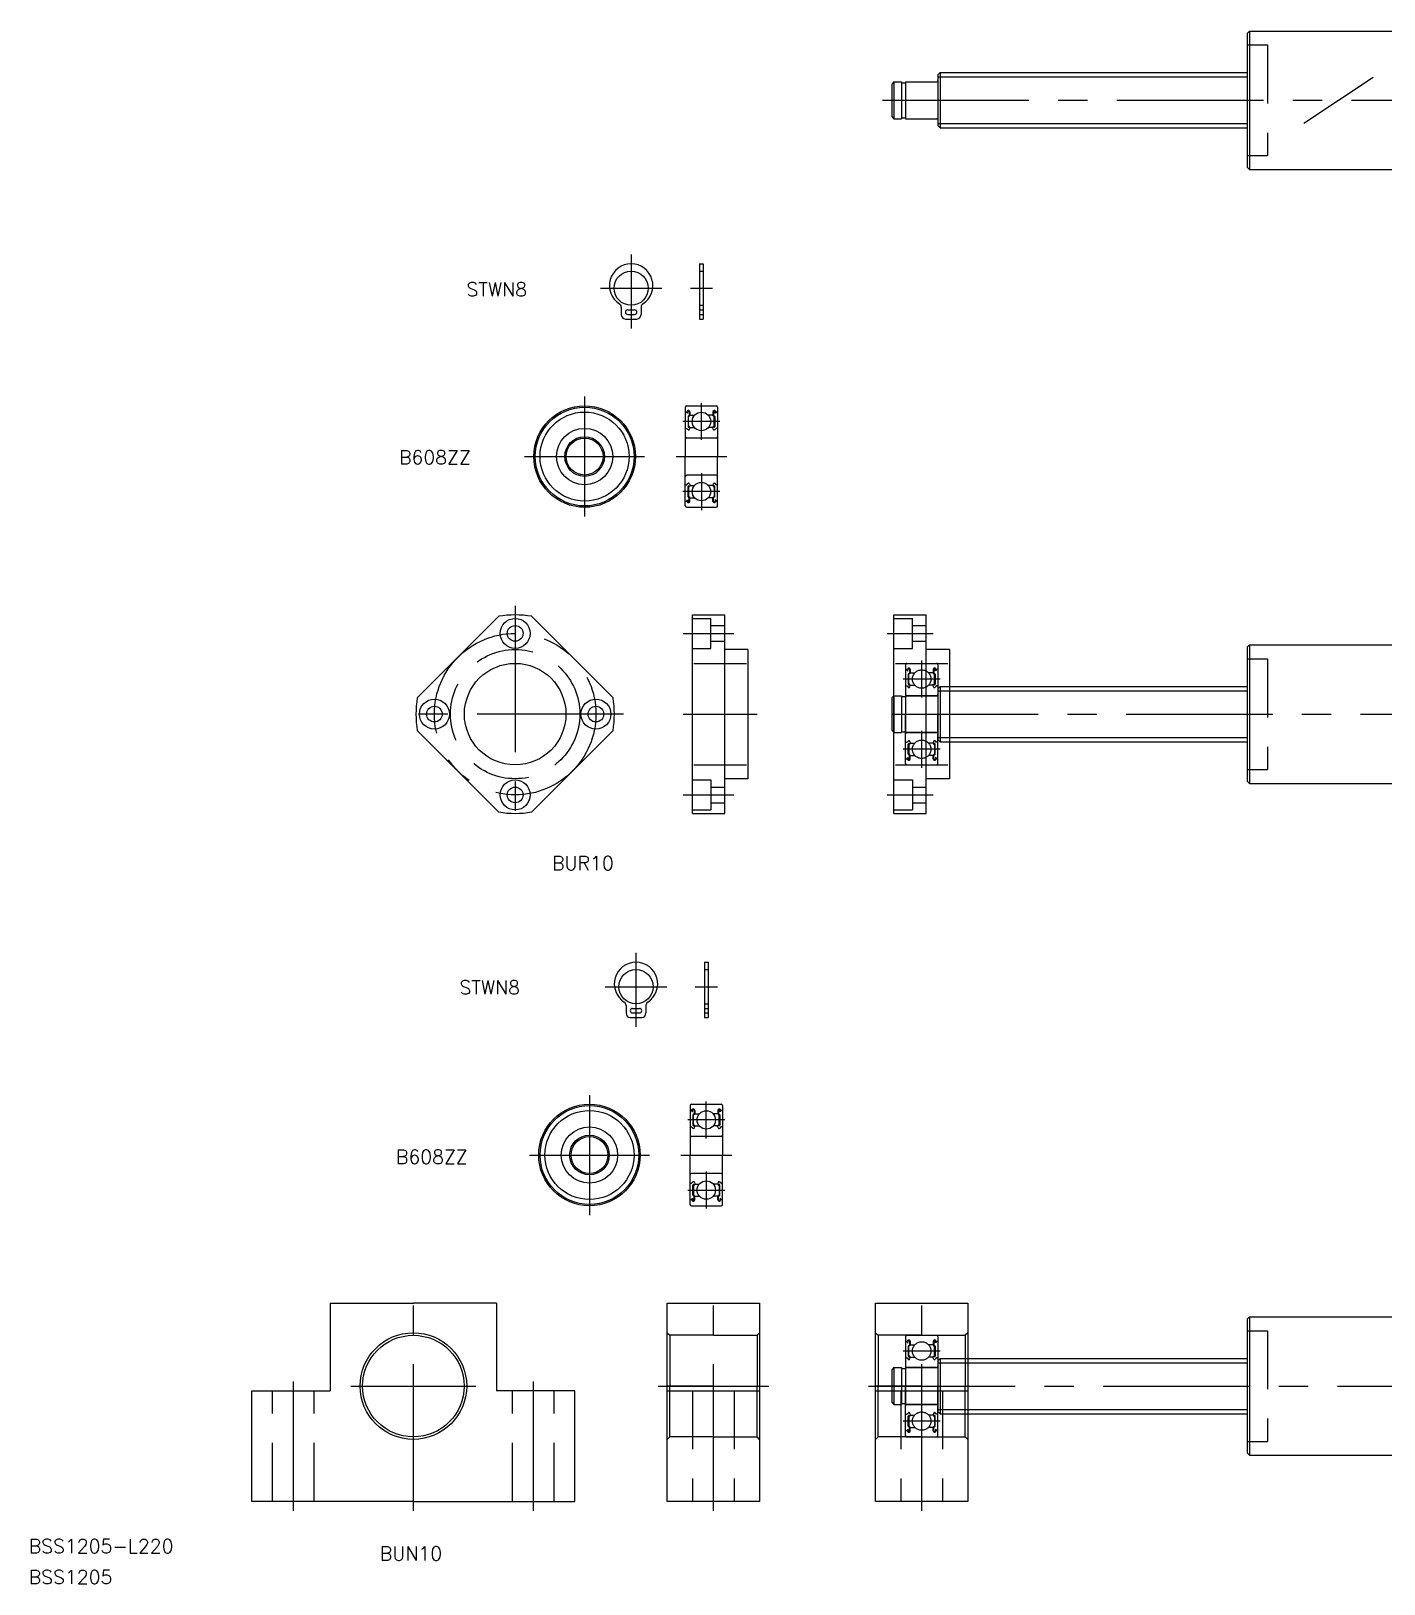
# Model space of a CAD drawing. Extents: x -83 to 506, y -43 to 329.
# Drawn here: x -82.8 to 210.3, y -42.9 to 293.6 of the extents above; entities that cross this region are included whole.
import ezdxf

# ---------------------------------------------------------------- set-up
doc = ezdxf.new("R2010")
doc.units = 0
doc.linetypes.add('CENTER', pattern=[50.8, 31.75, -6.35, 6.35, -6.35])
doc.linetypes.add('DASHED', pattern=[19.05, 12.7, -6.35])
doc.layers.get('0').update_dxf_attribs({"linetype": 'CONTINUOUS'})
doc.layers.add('CENTER', color=1, linetype='CENTER')
doc.styles.get("Standard").update_dxf_attribs({"font": 'txt.shx', "height": 3, "bigfont": 'bigfont.shx'})

msp = doc.modelspace()

# ---------------------------------------------------------------- linework, layer by layer
at = {"color": 7, "linetype": 'CONTINUOUS'}
for p, q in [((180.63, 293.14), (181.13, 293.64)), ((180.63, 293.14), (180.63, 264.14)), ((181.13, 293.64), (214.63, 293.64)), ((181.13, 293.64), (181.13, 263.64)), ((113.63, 284.14), (114.13, 284.64)), ((113.63, 284.14), (113.63, 273.14)), ((114.13, 284.64), (180.63, 284.64)), ((114.13, 284.64), (114.13, 272.64)), ((104.13, 282.64), (103.63, 282.14)), ((103.63, 282.14), (103.63, 275.14)), ((104.13, 282.64), (104.13, 274.64)), ((104.13, 282.64), (105.73, 282.64)), ((105.73, 282.64), (105.73, 274.64)), ((105.73, 282.44), (106.63, 282.44)), ((106.63, 282.64), (106.63, 274.64)), ((106.63, 282.64), (113.43, 282.64)), ((103.63, 275.14), (104.13, 274.64)), ((104.13, 274.64), (105.73, 274.64)), ((105.73, 274.84), (106.63, 274.84)), ((106.63, 274.64), (113.43, 274.64)), ((113.63, 273.14), (114.13, 272.64)), ((114.13, 272.64), (180.63, 272.64)), ((130.53, 272.64), (130.53, 272.64)), ((147.23, 272.64), (147.23, 272.64)), ((181.13, 263.64), (180.63, 264.14)), ((181.13, 263.64), (214.63, 263.64)), ((62.01, 243.21), (62.01, 231.21)), ((62.01, 243.21), (62.81, 243.21)), ((62.81, 243.21), (62.81, 231.21)), ((45.03, 233.81), (45.03, 232.21)), ((46.43, 233.21), (47.93, 233.21)), ((46.43, 232.21), (47.93, 232.21)), ((47.18, 234.21), (47.18, 233.21)), ((47.18, 232.21), (47.18, 231.21)), ((49.33, 233.81), (49.33, 232.21)), ((45.93, 231.21), (48.43, 231.21)), ((62.01, 231.21), (62.81, 231.21)), ((58.91, 212.13), (58.91, 201.43)), ((59.21, 212.43), (65.61, 212.43)), ((65.91, 212.13), (65.91, 201.43)), ((58.91, 211.18), (59.01, 211.08)), ((59.01, 211.08), (59.24, 211.08)), ((59.24, 211.08), (59.35, 211.26)), ((59.29, 210.89), (59.41, 210.83)), ((59.36, 211.01), (59.47, 211.19)), ((59.47, 210.94), (59.36, 211.01)), ((59.41, 210.83), (59.47, 210.94)), ((59.77, 210.38), (59.51, 210.11)), ((59.51, 210.11), (59.51, 207.92)), ((59.91, 210.32), (59.64, 210.05)), ((59.64, 207.92), (59.64, 210.05)), ((59.77, 211.11), (59.77, 210.38)), ((59.91, 211.11), (59.91, 210.32)), ((59.91, 210.48), (60.01, 210.38)), ((60.01, 210.38), (60.93, 210.38)), ((64.81, 210.38), (63.88, 210.38)), ((64.91, 210.48), (64.81, 210.38)), ((64.91, 211.11), (64.91, 210.32)), ((64.91, 210.32), (65.17, 210.05)), ((65.04, 211.11), (65.04, 210.38)), ((65.04, 210.38), (65.31, 210.11)), ((65.17, 207.92), (65.17, 210.05)), ((65.31, 210.11), (65.31, 207.92)), ((65.34, 210.94), (65.46, 211.01)), ((65.41, 210.83), (65.34, 210.94)), ((65.46, 211.01), (65.35, 211.19)), ((65.53, 210.89), (65.41, 210.83)), ((65.57, 211.08), (65.47, 211.26)), ((65.81, 211.08), (65.57, 211.08)), ((65.91, 211.18), (65.81, 211.08)), ((58.91, 207.43), (59.01, 207.53)), ((59.01, 207.53), (59.24, 207.53)), ((65.61, 205.43), (59.21, 205.43)), ((59.24, 207.53), (59.46, 207.26)), ((59.84, 207.92), (59.64, 207.92)), ((59.64, 207.79), (59.84, 207.79)), ((59.84, 207.79), (59.84, 207.92)), ((59.84, 207.34), (59.95, 207.63)), ((59.95, 207.63), (60.05, 207.73)), ((60.05, 207.73), (60.89, 207.73)), ((64.77, 207.73), (63.93, 207.73)), ((64.87, 207.63), (64.77, 207.73)), ((64.97, 207.34), (64.87, 207.63)), ((64.97, 207.79), (64.97, 207.92)), ((64.97, 207.92), (65.17, 207.92)), ((65.17, 207.79), (64.97, 207.79)), ((65.57, 207.53), (65.36, 207.26)), ((65.81, 207.53), (65.57, 207.53)), ((65.91, 207.43), (65.81, 207.53)), ((58.91, 190.73), (58.91, 201.43)), ((65.91, 190.73), (65.91, 201.43)), ((58.91, 195.43), (59.01, 195.33)), ((59.01, 195.33), (59.24, 195.33)), ((65.61, 197.43), (59.21, 197.43)), ((59.24, 195.33), (59.46, 195.59)), ((59.84, 195.51), (59.95, 195.22)), ((59.95, 195.22), (60.05, 195.13)), ((64.87, 195.22), (64.77, 195.13)), ((64.97, 195.51), (64.87, 195.22)), ((65.57, 195.33), (65.36, 195.59)), ((65.81, 195.33), (65.57, 195.33)), ((65.91, 195.43), (65.81, 195.33)), ((65.91, 196.08), (65.91, 196.08)), ((59.29, 191.96), (59.41, 192.02)), ((59.47, 191.91), (59.36, 191.84)), ((59.36, 191.84), (59.47, 191.66)), ((59.41, 192.02), (59.47, 191.91)), ((59.51, 192.74), (59.51, 194.93)), ((59.77, 192.48), (59.51, 192.74)), ((59.64, 195.06), (59.84, 195.06)), ((59.64, 194.93), (59.64, 192.8)), ((59.84, 194.93), (59.64, 194.93)), ((59.91, 192.53), (59.64, 192.8)), ((59.77, 191.74), (59.77, 192.48)), ((59.84, 195.06), (59.84, 194.93)), ((59.91, 191.74), (59.91, 192.53)), ((59.91, 192.38), (60.01, 192.48)), ((60.01, 192.48), (60.93, 192.48)), ((60.05, 195.13), (60.89, 195.13)), ((64.81, 192.48), (63.88, 192.48)), ((64.77, 195.13), (63.93, 195.13)), ((64.91, 192.38), (64.81, 192.48)), ((64.91, 192.53), (65.17, 192.8)), ((64.91, 191.74), (64.91, 192.53)), ((64.97, 195.06), (64.97, 194.93)), ((65.17, 195.06), (64.97, 195.06)), ((64.97, 194.93), (65.17, 194.93)), ((65.04, 192.48), (65.31, 192.74)), ((65.04, 191.74), (65.04, 192.48)), ((65.17, 194.93), (65.17, 192.8)), ((65.31, 192.74), (65.31, 194.93)), ((65.41, 192.02), (65.34, 191.91)), ((65.34, 191.91), (65.46, 191.84)), ((65.46, 191.84), (65.35, 191.66)), ((65.53, 191.96), (65.41, 192.02)), ((65.91, 193.4), (65.91, 193.4)), ((58.91, 191.68), (59.01, 191.78)), ((59.01, 191.78), (59.24, 191.78)), ((59.21, 190.43), (65.61, 190.43)), ((59.24, 191.78), (59.35, 191.59)), ((65.57, 191.78), (65.47, 191.59)), ((65.81, 191.78), (65.57, 191.78)), ((65.91, 191.68), (65.81, 191.78)), ((0.85, 149.15), (18.51, 166.81)), ((43.26, 149.15), (25.59, 166.81)), ((60.45, 124.11), (60.45, 167.11)), ((60.45, 167.11), (67.45, 167.11)), ((67.45, 124.11), (67.45, 167.11)), ((104.13, 124.11), (104.13, 167.11)), ((104.13, 167.11), (111.13, 167.11)), ((111.13, 124.11), (111.13, 167.11)), ((72.45, 159.61), (67.45, 159.61)), ((72.45, 159.61), (72.45, 131.61)), ((116.13, 159.61), (111.13, 159.61)), ((116.13, 159.61), (116.13, 131.61)), ((180.63, 160.11), (181.13, 160.61)), ((180.63, 160.11), (180.63, 131.11)), ((181.13, 160.61), (181.13, 130.61)), ((181.13, 160.61), (214.63, 160.61)), ((116.13, 151.61), (180.63, 151.61)), ((104.13, 149.61), (103.63, 149.11)), ((103.63, 149.11), (103.63, 142.11)), ((104.13, 149.61), (104.13, 141.61)), ((18.51, 124.4), (0.85, 142.07)), ((25.59, 124.4), (43.26, 142.07)), ((103.63, 142.11), (104.13, 141.61)), ((116.13, 139.61), (180.63, 139.61)), ((130.53, 139.61), (130.53, 139.61)), ((147.23, 139.61), (147.23, 139.61)), ((72.45, 131.61), (67.45, 131.61)), ((116.13, 131.61), (111.13, 131.61)), ((181.13, 130.61), (180.63, 131.11)), ((181.13, 130.61), (214.63, 130.61)), ((60.45, 124.11), (67.45, 124.11)), ((104.13, 124.11), (111.13, 124.11)), ((63.06, 91.85), (63.06, 79.85)), ((63.06, 91.85), (63.86, 91.85)), ((63.86, 91.85), (63.86, 79.85)), ((46.08, 82.45), (46.08, 80.85)), ((47.48, 81.85), (48.98, 81.85)), ((47.48, 80.85), (48.98, 80.85)), ((48.23, 82.85), (48.23, 81.85)), ((48.23, 80.85), (48.23, 79.85)), ((50.38, 82.45), (50.38, 80.85)), ((46.98, 79.85), (49.48, 79.85)), ((63.06, 79.85), (63.86, 79.85)), ((59.96, 60.77), (59.96, 50.07)), ((60.26, 61.07), (66.66, 61.07)), ((66.96, 60.77), (66.96, 50.07)), ((59.96, 59.82), (60.06, 59.72)), ((60.06, 59.72), (60.29, 59.72)), ((60.29, 59.72), (60.4, 59.9)), ((60.34, 59.53), (60.46, 59.47)), ((60.41, 59.65), (60.52, 59.83)), ((60.52, 59.58), (60.41, 59.65)), ((60.46, 59.47), (60.52, 59.58)), ((60.83, 59.02), (60.56, 58.75)), ((60.56, 58.75), (60.56, 56.56)), ((60.96, 58.96), (60.69, 58.69)), ((60.69, 56.56), (60.69, 58.69)), ((60.83, 59.75), (60.83, 59.02)), ((60.96, 59.75), (60.96, 58.96)), ((60.96, 59.12), (61.06, 59.02)), ((61.06, 59.02), (61.98, 59.02)), ((65.86, 59.02), (64.94, 59.02)), ((65.96, 59.12), (65.86, 59.02)), ((65.96, 59.75), (65.96, 58.96)), ((65.96, 58.96), (66.23, 58.69)), ((66.09, 59.75), (66.09, 59.02)), ((66.09, 59.02), (66.36, 58.75)), ((66.23, 56.56), (66.23, 58.69)), ((66.36, 58.75), (66.36, 56.56)), ((66.51, 59.65), (66.4, 59.83)), ((66.4, 59.58), (66.51, 59.65)), ((66.46, 59.47), (66.4, 59.58)), ((66.58, 59.53), (66.46, 59.47)), ((66.63, 59.72), (66.52, 59.9)), ((66.86, 59.72), (66.63, 59.72)), ((66.96, 59.82), (66.86, 59.72)), ((59.96, 56.07), (60.06, 56.17)), ((60.06, 56.17), (60.29, 56.17)), ((66.66, 54.07), (60.26, 54.07)), ((60.29, 56.17), (60.51, 55.9)), ((60.89, 56.56), (60.69, 56.56)), ((60.69, 56.43), (60.89, 56.43)), ((60.89, 56.43), (60.89, 56.56)), ((60.89, 55.98), (61, 56.27)), ((61, 56.27), (61.1, 56.37)), ((61.1, 56.37), (61.94, 56.37)), ((65.82, 56.37), (64.98, 56.37)), ((65.92, 56.27), (65.82, 56.37)), ((66.03, 55.98), (65.92, 56.27)), ((66.03, 56.56), (66.23, 56.56)), ((66.03, 56.43), (66.03, 56.56)), ((66.23, 56.43), (66.03, 56.43)), ((66.63, 56.17), (66.41, 55.9)), ((66.86, 56.17), (66.63, 56.17)), ((66.96, 56.07), (66.86, 56.17)), ((59.96, 39.37), (59.96, 50.07)), ((66.96, 39.37), (66.96, 50.07)), ((59.96, 44.07), (60.06, 43.97)), ((60.06, 43.97), (60.29, 43.97)), ((66.66, 46.07), (60.26, 46.07)), ((60.29, 43.97), (60.51, 44.23)), ((60.89, 44.15), (61, 43.86)), ((61, 43.86), (61.1, 43.77)), ((61.1, 43.77), (61.94, 43.77)), ((65.82, 43.77), (64.98, 43.77)), ((65.92, 43.86), (65.82, 43.77)), ((66.03, 44.15), (65.92, 43.86)), ((66.63, 43.97), (66.41, 44.23)), ((66.86, 43.97), (66.63, 43.97)), ((66.96, 44.07), (66.86, 43.97)), ((66.96, 44.72), (66.96, 44.72)), ((59.96, 40.32), (60.06, 40.42)), ((60.06, 40.42), (60.29, 40.42)), ((60.29, 40.42), (60.4, 40.23)), ((60.34, 40.6), (60.46, 40.67)), ((60.52, 40.55), (60.41, 40.48)), ((60.41, 40.48), (60.52, 40.3)), ((60.46, 40.67), (60.52, 40.55)), ((60.56, 41.38), (60.56, 43.57)), ((60.83, 41.12), (60.56, 41.38)), ((60.69, 43.7), (60.89, 43.7)), ((60.69, 43.57), (60.69, 41.44)), ((60.89, 43.57), (60.69, 43.57)), ((60.96, 41.17), (60.69, 41.44)), ((60.83, 40.38), (60.83, 41.12)), ((60.89, 43.7), (60.89, 43.57)), ((60.96, 40.38), (60.96, 41.17)), ((60.96, 41.02), (61.06, 41.12)), ((61.06, 41.12), (61.98, 41.12)), ((65.86, 41.12), (64.94, 41.12)), ((65.96, 41.02), (65.86, 41.12)), ((65.96, 41.17), (66.23, 41.44)), ((65.96, 40.38), (65.96, 41.17)), ((66.23, 43.7), (66.03, 43.7)), ((66.03, 43.7), (66.03, 43.57)), ((66.03, 43.57), (66.23, 43.57)), ((66.09, 41.12), (66.36, 41.38)), ((66.09, 40.38), (66.09, 41.12)), ((66.23, 43.57), (66.23, 41.44)), ((66.36, 41.38), (66.36, 43.57)), ((66.46, 40.67), (66.4, 40.55)), ((66.4, 40.55), (66.51, 40.48)), ((66.51, 40.48), (66.4, 40.3)), ((66.58, 40.6), (66.46, 40.67)), ((66.63, 40.42), (66.52, 40.23)), ((66.86, 40.42), (66.63, 40.42)), ((66.96, 40.32), (66.86, 40.42)), ((66.96, 42.04), (66.96, 42.04)), ((60.26, 39.07), (66.66, 39.07)), ((-18, 18), (0, 18)), ((-18, 18), (-18, -1)), ((18, 18), (0, 18)), ((18, 18), (18, -1)), ((55, -25), (55, 18)), ((55, 18), (75, 18)), ((75, 18), (75, -25)), ((100.13, -25), (100.13, 18)), ((100.13, 18), (120.13, 18)), ((120.13, 18), (120.13, -25)), ((180.63, 14.5), (181.13, 15)), ((180.63, 14.5), (180.63, -14.5)), ((181.13, 15), (181.13, -15)), ((181.13, 15), (214.63, 15)), ((120.13, 6), (180.63, 6)), ((-35, -25), (-35, -1)), ((35, -25), (35, -1)), ((55, -1), (75, -1)), ((100.13, -1), (120.13, -1)), ((120.13, -6), (180.63, -6)), ((130.53, -6), (130.53, -6)), ((147.23, -6), (147.23, -6)), ((181.13, -15), (180.63, -14.5)), ((181.13, -15), (214.63, -15)), ((0, -25), (-35, -25)), ((0, -25), (35, -25)), ((75, -25), (55, -25)), ((120.13, -25), (100.13, -25))]:
    msp.add_line(p, q, dxfattribs=at)
at = {"color": 3, "linetype": 'DASHED'}
for p, q in [((180.63, 290.64), (185.03, 290.64)), ((185.03, 290.64), (185.03, 266.64)), ((180.63, 266.64), (185.03, 266.64)), ((62.01, 241.61), (62.81, 241.61)), ((62.01, 234.21), (62.81, 234.21)), ((62.01, 233.21), (62.81, 233.21)), ((62.01, 232.21), (62.81, 232.21)), ((60.45, 166.36), (64.45, 166.36)), ((64.45, 159.86), (64.45, 166.36)), ((104.13, 166.36), (108.13, 166.36)), ((108.13, 159.86), (108.13, 166.36)), ((64.45, 164.81), (67.45, 164.81)), ((108.13, 164.81), (111.13, 164.81)), ((60.45, 159.86), (64.45, 159.86)), ((64.45, 161.41), (67.45, 161.41)), ((104.13, 159.86), (108.13, 159.86)), ((108.13, 161.41), (111.13, 161.41)), ((60.75, 156.61), (72.15, 156.61)), ((104.43, 156.61), (115.83, 156.61)), ((106.63, 156.31), (106.63, 145.61)), ((106.63, 155.36), (106.73, 155.26)), ((106.73, 155.26), (106.97, 155.26)), ((106.93, 156.61), (113.33, 156.61)), ((106.97, 155.26), (107.08, 155.44)), ((107.02, 155.08), (107.13, 155.01)), ((107.08, 155.19), (107.19, 155.37)), ((107.2, 155.12), (107.08, 155.19)), ((107.13, 155.01), (107.2, 155.12)), ((107.5, 155.29), (107.5, 154.56)), ((107.63, 155.29), (107.63, 154.5)), ((112.63, 155.29), (112.63, 154.5)), ((112.77, 155.29), (112.77, 154.56)), ((113.07, 155.12), (113.19, 155.19)), ((113.14, 155.01), (113.07, 155.12)), ((113.19, 155.19), (113.08, 155.37)), ((113.25, 155.08), (113.14, 155.01)), ((113.3, 155.26), (113.19, 155.44)), ((113.53, 155.26), (113.3, 155.26)), ((113.63, 155.36), (113.53, 155.26)), ((113.63, 156.31), (113.63, 145.61)), ((180.63, 157.61), (185.03, 157.61)), ((185.03, 157.61), (185.03, 133.61)), ((106.63, 151.61), (106.73, 151.71)), ((106.73, 151.71), (106.97, 151.71)), ((106.97, 151.71), (107.18, 151.45)), ((107.5, 154.56), (107.23, 154.29)), ((107.23, 154.29), (107.23, 152.11)), ((107.63, 154.5), (107.37, 154.24)), ((107.37, 152.11), (107.37, 154.24)), ((107.57, 152.11), (107.37, 152.11)), ((107.37, 151.97), (107.57, 151.97)), ((107.57, 151.97), (107.57, 152.11)), ((107.57, 151.52), (107.67, 151.81)), ((107.63, 154.66), (107.73, 154.56)), ((107.67, 151.81), (107.77, 151.91)), ((107.73, 154.56), (108.66, 154.56)), ((107.77, 151.91), (108.61, 151.91)), ((112.53, 154.56), (111.61, 154.56)), ((112.5, 151.91), (111.65, 151.91)), ((112.6, 151.81), (112.5, 151.91)), ((112.63, 154.66), (112.53, 154.56)), ((112.7, 151.52), (112.6, 151.81)), ((112.63, 154.5), (112.9, 154.24)), ((112.7, 152.11), (112.9, 152.11)), ((112.7, 151.97), (112.7, 152.11)), ((112.9, 151.97), (112.7, 151.97)), ((112.77, 154.56), (113.03, 154.29)), ((112.9, 152.11), (112.9, 154.24)), ((113.03, 154.29), (113.03, 152.11)), ((113.3, 151.71), (113.09, 151.45)), ((113.53, 151.71), (113.3, 151.71)), ((113.63, 151.61), (113.53, 151.71)), ((113.63, 151.11), (114.13, 151.61)), ((114.13, 151.61), (114.13, 139.61)), ((114.13, 151.61), (116.13, 151.61)), ((104.13, 149.61), (105.73, 149.61)), ((105.73, 149.61), (105.73, 141.61)), ((105.73, 149.41), (106.63, 149.41)), ((106.63, 149.61), (113.43, 149.61)), ((106.63, 149.61), (106.63, 141.61)), ((113.33, 149.61), (106.93, 149.61)), ((113.63, 151.11), (113.63, 140.11)), ((106.63, 134.91), (106.63, 145.61)), ((113.63, 134.91), (113.63, 145.61)), ((104.13, 141.61), (105.73, 141.61)), ((105.73, 141.81), (106.63, 141.81)), ((106.63, 141.61), (113.43, 141.61)), ((113.33, 141.61), (106.93, 141.61)), ((106.63, 139.61), (106.73, 139.51)), ((106.73, 139.51), (106.97, 139.51)), ((106.97, 139.51), (107.18, 139.77)), ((107.23, 136.92), (107.23, 139.11)), ((107.37, 139.24), (107.57, 139.24)), ((107.37, 139.11), (107.37, 136.98)), ((107.57, 139.11), (107.37, 139.11)), ((107.57, 139.69), (107.67, 139.4)), ((107.57, 139.24), (107.57, 139.11)), ((107.67, 139.4), (107.77, 139.31)), ((107.77, 139.31), (108.61, 139.31)), ((112.5, 139.31), (111.65, 139.31)), ((112.6, 139.4), (112.5, 139.31)), ((112.7, 139.69), (112.6, 139.4)), ((112.9, 139.24), (112.7, 139.24)), ((112.7, 139.24), (112.7, 139.11)), ((112.7, 139.11), (112.9, 139.11)), ((112.9, 139.11), (112.9, 136.98)), ((113.03, 136.92), (113.03, 139.11)), ((113.3, 139.51), (113.09, 139.77)), ((113.53, 139.51), (113.3, 139.51)), ((113.63, 139.61), (113.53, 139.51)), ((113.63, 140.26), (113.63, 140.26)), ((113.63, 140.11), (114.13, 139.61)), ((114.13, 139.61), (116.13, 139.61)), ((60.75, 134.61), (72.15, 134.61)), ((104.43, 134.61), (115.83, 134.61)), ((106.63, 135.86), (106.73, 135.96)), ((106.73, 135.96), (106.97, 135.96)), ((106.93, 134.61), (113.33, 134.61)), ((106.97, 135.96), (107.08, 135.77)), ((107.02, 136.14), (107.13, 136.21)), ((107.2, 136.09), (107.08, 136.02)), ((107.08, 136.02), (107.19, 135.84)), ((107.13, 136.21), (107.2, 136.09)), ((107.5, 136.66), (107.23, 136.92)), ((107.63, 136.71), (107.37, 136.98)), ((107.5, 135.92), (107.5, 136.66)), ((107.63, 135.92), (107.63, 136.71)), ((107.63, 136.56), (107.73, 136.66)), ((107.73, 136.66), (108.66, 136.66)), ((112.53, 136.66), (111.61, 136.66)), ((112.63, 136.56), (112.53, 136.66)), ((112.63, 136.71), (112.9, 136.98)), ((112.63, 135.92), (112.63, 136.71)), ((112.77, 136.66), (113.03, 136.92)), ((112.77, 135.92), (112.77, 136.66)), ((113.14, 136.21), (113.07, 136.09)), ((113.07, 136.09), (113.19, 136.02)), ((113.19, 136.02), (113.08, 135.84)), ((113.25, 136.14), (113.14, 136.21)), ((113.3, 135.96), (113.19, 135.77)), ((113.53, 135.96), (113.3, 135.96)), ((113.63, 135.86), (113.53, 135.96)), ((113.63, 137.58), (113.63, 137.58)), ((60.45, 131.36), (64.45, 131.36)), ((64.45, 131.36), (64.45, 124.86)), ((104.13, 131.36), (108.13, 131.36)), ((108.13, 131.36), (108.13, 124.86)), ((180.63, 133.61), (185.03, 133.61)), ((64.45, 129.81), (67.45, 129.81)), ((108.13, 129.81), (111.13, 129.81)), ((60.45, 124.86), (64.45, 124.86)), ((64.45, 126.41), (67.45, 126.41)), ((104.13, 124.86), (108.13, 124.86)), ((108.13, 126.41), (111.13, 126.41)), ((63.06, 90.25), (63.86, 90.25)), ((63.06, 82.85), (63.86, 82.85)), ((63.06, 81.85), (63.86, 81.85)), ((63.06, 80.85), (63.86, 80.85)), ((55, 11.55), (55.55, 11)), ((55.55, 11), (55.55, 0)), ((65, 11), (55.55, 11)), ((65, 11), (74.45, 11)), ((75, 11.55), (74.45, 11)), ((74.45, 11), (74.45, 0)), ((100.13, 11.55), (100.68, 11)), ((100.68, 11), (100.68, 0)), ((110.13, 11), (100.68, 11)), ((106.63, 10.7), (106.63, 0)), ((106.93, 11), (113.33, 11)), ((110.13, 11), (119.58, 11)), ((113.63, 10.7), (113.63, 0)), ((120.13, 11.55), (119.58, 11)), ((119.58, 11), (119.58, 0)), ((180.63, 12), (185.03, 12)), ((185.03, 12), (185.03, -12)), ((106.63, 9.75), (106.73, 9.65)), ((106.73, 9.65), (106.97, 9.65)), ((106.97, 9.65), (107.08, 9.83)), ((107.02, 9.47), (107.13, 9.4)), ((107.08, 9.58), (107.19, 9.77)), ((107.2, 9.52), (107.08, 9.58)), ((107.13, 9.4), (107.2, 9.52)), ((107.5, 8.95), (107.23, 8.68)), ((107.23, 8.68), (107.23, 6.5)), ((107.63, 8.89), (107.37, 8.63)), ((107.37, 6.5), (107.37, 8.63)), ((107.5, 9.68), (107.5, 8.95)), ((107.63, 9.68), (107.63, 8.89)), ((107.63, 9.05), (107.73, 8.95)), ((107.73, 8.95), (108.66, 8.95)), ((112.53, 8.95), (111.61, 8.95)), ((112.63, 9.05), (112.53, 8.95)), ((112.63, 9.68), (112.63, 8.89)), ((112.63, 8.89), (112.9, 8.63)), ((112.77, 9.68), (112.77, 8.95)), ((112.77, 8.95), (113.03, 8.68)), ((112.9, 6.5), (112.9, 8.63)), ((113.03, 8.68), (113.03, 6.5)), ((113.07, 9.52), (113.19, 9.58)), ((113.14, 9.4), (113.07, 9.52)), ((113.19, 9.58), (113.08, 9.77)), ((113.25, 9.47), (113.14, 9.4)), ((113.3, 9.65), (113.19, 9.83)), ((113.53, 9.65), (113.3, 9.65)), ((113.63, 9.75), (113.53, 9.65)), ((104.13, 4), (103.63, 3.5)), ((103.63, 3.5), (103.63, -3.5)), ((104.13, 4), (104.13, -4)), ((104.13, 4), (105.73, 4)), ((105.73, 4), (105.73, -4)), ((105.73, 3.8), (106.63, 3.8)), ((106.63, 6), (106.73, 6.1)), ((106.63, 4), (106.63, -4)), ((106.63, 4), (113.43, 4)), ((106.73, 6.1), (106.97, 6.1)), ((113.33, 4), (106.93, 4)), ((106.97, 6.1), (107.18, 5.84)), ((107.57, 6.5), (107.37, 6.5)), ((107.37, 6.36), (107.57, 6.36)), ((107.57, 6.36), (107.57, 6.5)), ((107.57, 5.92), (107.67, 6.21)), ((107.67, 6.21), (107.77, 6.3)), ((107.77, 6.3), (108.61, 6.3)), ((112.5, 6.3), (111.65, 6.3)), ((112.6, 6.21), (112.5, 6.3)), ((112.7, 5.92), (112.6, 6.21)), ((112.7, 6.5), (112.9, 6.5)), ((112.7, 6.36), (112.7, 6.5)), ((112.9, 6.36), (112.7, 6.36)), ((113.3, 6.1), (113.09, 5.84)), ((113.53, 6.1), (113.3, 6.1)), ((113.63, 6), (113.53, 6.1)), ((113.63, 5.5), (114.13, 6)), ((113.63, 5.5), (113.63, -5.5)), ((114.13, 6), (114.13, -6)), ((114.13, 6), (120.13, 6)), ((55.55, -11), (55.55, 0)), ((74.45, -11), (74.45, 0)), ((100.68, -11), (100.68, 0)), ((106.63, -10.7), (106.63, 0)), ((113.63, -10.7), (113.63, 0)), ((119.58, -11), (119.58, 0)), ((-30.5, -25), (-30.5, -1)), ((-21.5, -25), (-21.5, -1)), ((21.5, -25), (21.5, -1)), ((30.5, -25), (30.5, -1)), ((60.5, -1), (60.5, -25)), ((69.5, -1), (69.5, -25)), ((105.63, -1), (105.63, -25)), ((114.63, -1), (114.63, -25)), ((103.63, -3.5), (104.13, -4)), ((104.13, -4), (105.73, -4)), ((105.73, -3.8), (106.63, -3.8)), ((106.63, -4), (113.43, -4)), ((106.63, -6), (106.73, -6.1)), ((106.73, -6.1), (106.97, -6.1)), ((113.33, -4), (106.93, -4)), ((106.97, -6.1), (107.18, -5.84)), ((107.23, -8.68), (107.23, -6.5)), ((107.37, -6.36), (107.57, -6.36)), ((107.37, -6.5), (107.37, -8.63)), ((107.57, -6.5), (107.37, -6.5)), ((107.57, -5.92), (107.67, -6.21)), ((107.57, -6.36), (107.57, -6.5)), ((107.67, -6.21), (107.77, -6.3)), ((107.77, -6.3), (108.61, -6.3)), ((112.5, -6.3), (111.65, -6.3)), ((112.6, -6.21), (112.5, -6.3)), ((112.7, -5.92), (112.6, -6.21)), ((112.9, -6.36), (112.7, -6.36)), ((112.7, -6.36), (112.7, -6.5)), ((112.7, -6.5), (112.9, -6.5)), ((112.9, -6.5), (112.9, -8.63)), ((113.03, -8.68), (113.03, -6.5)), ((113.3, -6.1), (113.09, -5.84)), ((113.53, -6.1), (113.3, -6.1)), ((113.63, -6), (113.53, -6.1)), ((113.63, -5.35), (113.63, -5.35)), ((113.63, -5.5), (114.13, -6)), ((114.13, -6), (120.13, -6)), ((106.63, -9.75), (106.73, -9.65)), ((106.73, -9.65), (106.97, -9.65)), ((106.97, -9.65), (107.08, -9.83)), ((107.02, -9.47), (107.13, -9.4)), ((107.2, -9.52), (107.08, -9.58)), ((107.08, -9.58), (107.19, -9.77)), ((107.13, -9.4), (107.2, -9.52)), ((107.5, -8.95), (107.23, -8.68)), ((107.63, -8.89), (107.37, -8.63)), ((107.5, -9.68), (107.5, -8.95)), ((107.63, -9.68), (107.63, -8.89)), ((107.63, -9.05), (107.73, -8.95)), ((107.73, -8.95), (108.66, -8.95)), ((112.53, -8.95), (111.61, -8.95)), ((112.63, -9.05), (112.53, -8.95)), ((112.63, -8.89), (112.9, -8.63)), ((112.63, -9.68), (112.63, -8.89)), ((112.77, -8.95), (113.03, -8.68)), ((112.77, -9.68), (112.77, -8.95)), ((113.14, -9.4), (113.07, -9.52)), ((113.07, -9.52), (113.19, -9.58)), ((113.19, -9.58), (113.08, -9.77)), ((113.25, -9.47), (113.14, -9.4)), ((113.3, -9.65), (113.19, -9.83)), ((113.53, -9.65), (113.3, -9.65)), ((113.63, -9.75), (113.53, -9.65)), ((113.63, -8.02), (113.63, -8.02)), ((55, -11.55), (55.55, -11)), ((65, -11), (55.55, -11)), ((65, -11), (74.45, -11)), ((75, -11.55), (74.45, -11)), ((100.13, -11.55), (100.68, -11)), ((110.13, -11), (100.68, -11)), ((106.93, -11), (113.33, -11)), ((110.13, -11), (119.58, -11)), ((120.13, -11.55), (119.58, -11)), ((180.63, -12), (185.03, -12))]:
    msp.add_line(p, q, dxfattribs=at)
at = {"color": 3, "linetype": 'CONTINUOUS'}
for p, q in [((113.63, 283.69), (180.63, 283.69)), ((113.63, 273.59), (180.63, 273.59)), ((113.63, 150.66), (180.63, 150.66)), ((113.63, 140.56), (180.63, 140.56)), ((113.63, 5.05), (180.63, 5.05)), ((113.63, -5.05), (180.63, -5.05))]:
    msp.add_line(p, q, dxfattribs=at)
at = {"color": 7, "linetype": 'CONTINUOUS'}
for points in [[(-35, -1), (-18, -1)], [(35, -1), (18, -1)]]:
    msp.add_lwpolyline(points, dxfattribs=at)
for centre, radius in [((47.18, 237.91), 3.7), ((37.1, 201.43), 11), ((37.1, 201.43), 10.7), ((37.1, 201.43), 9.65), ((62.41, 209.03), 2), ((37.1, 201.43), 6.1), ((37.1, 201.43), 4.3), ((37.1, 201.43), 4), ((62.41, 193.83), 2), ((22.05, 163.11), 3.25), ((22.05, 163.11), 1.7), ((22.05, 145.61), 11), ((4.55, 145.61), 3.25), ((39.55, 145.61), 3.25), ((4.55, 145.61), 1.7), ((39.55, 145.61), 1.7), ((22.05, 128.11), 3.25), ((22.05, 128.11), 1.7), ((48.23, 86.55), 3.7), ((38.15, 50.07), 11), ((38.15, 50.07), 10.7), ((38.15, 50.07), 9.65), ((63.46, 57.67), 2), ((38.15, 50.07), 6.1), ((38.15, 50.07), 4.3), ((38.15, 50.07), 4), ((63.46, 42.47), 2), ((0, 0), 11.55), ((0, 0), 11)]:
    msp.add_circle(centre, radius, dxfattribs=at)
at = {"color": 3, "linetype": 'DASHED'}
for centre, radius in [((22.05, 145.61), 14), ((110.13, 153.21), 2), ((110.13, 138.01), 2), ((110.13, 7.6), 2), ((110.13, -7.6), 2)]:
    msp.add_circle(centre, radius, dxfattribs=at)
at = {"color": 7, "linetype": 'CONTINUOUS'}
for centre, radius, start, end in [((113.43, 282.84), 0.2, 270, 0), ((113.43, 274.44), 0.2, 0, 90), ((47.18, 238.51), 4.7, 302.6213, 237.3787), ((44.13, 233.81), 0.9, 0, 55.0939), ((46.02, 232.2), 0.99, 179.1897, 264.7847), ((46.43, 232.71), 0.5, 90, 270), ((47.93, 232.71), 0.5, 270, 90), ((48.34, 232.2), 0.99, 275.2153, 0.8103), ((50.23, 233.81), 0.9, 124.9061, 180), ((59.21, 212.13), 0.3, 90, 180), ((65.61, 212.13), 0.3, 0, 90), ((59.36, 211.01), 0.133, 149.9969, 240.0013), ((59.61, 211.11), 0.299, 0, 150.0002), ((59.61, 211.11), 0.166, 0, 150.0044), ((65.21, 211.11), 0.299, 29.9998, 180), ((65.21, 211.11), 0.166, 29.9956, 180), ((65.46, 211.01), 0.133, 299.9987, 30.0031), ((59.21, 205.73), 0.3, 180, 270), ((59.63, 207.41), 0.224, 220.001, 343.1517), ((59.64, 207.92), 0.133, 180.0001, 270), ((65.19, 207.41), 0.224, 196.8483, 319.999), ((65.17, 207.92), 0.133, 270, 359.9999), ((65.61, 205.73), 0.3, 270, 0), ((59.21, 197.13), 0.3, 90, 180), ((59.63, 195.44), 0.224, 16.8483, 139.999), ((65.19, 195.44), 0.224, 40.001, 163.1517), ((65.61, 197.13), 0.3, 0, 90), ((59.36, 191.84), 0.133, 119.9987, 210.0031), ((59.64, 194.93), 0.133, 90, 179.9999), ((65.17, 194.93), 0.133, 0.0001, 90), ((65.46, 191.84), 0.133, 329.9969, 60.0013), ((59.21, 190.73), 0.3, 180, 270), ((59.61, 191.74), 0.299, 209.9998, 0), ((59.61, 191.74), 0.166, 209.9956, 0), ((65.21, 191.74), 0.299, 180, 330.0002), ((65.21, 191.74), 0.166, 180, 330.0044), ((65.61, 190.73), 0.3, 270, 0), ((22.05, 145.61), 21.5, 80.516, 99.484), ((22.05, 145.61), 21.5, 170.516, 189.484), ((22.05, 145.61), 21.5, 350.516, 9.484), ((22.05, 145.61), 21.5, 260.516, 279.484), ((48.23, 87.15), 4.7, 302.6213, 237.3787), ((45.18, 82.45), 0.9, 0, 55.0939), ((47.07, 80.84), 0.99, 179.1897, 264.7847), ((47.48, 81.35), 0.5, 90, 270), ((48.98, 81.35), 0.5, 270, 90), ((49.39, 80.84), 0.99, 275.2153, 0.8103), ((51.28, 82.45), 0.9, 124.9061, 180), ((60.26, 60.77), 0.3, 90, 180), ((66.66, 60.77), 0.3, 0, 90), ((60.41, 59.65), 0.133, 149.9969, 240.0013), ((60.66, 59.75), 0.299, 0, 150.0002), ((60.66, 59.75), 0.166, 0, 150.0044), ((66.26, 59.75), 0.299, 29.9998, 180), ((66.26, 59.75), 0.166, 29.9956, 180), ((66.51, 59.65), 0.133, 299.9987, 30.0031), ((60.26, 54.37), 0.3, 180, 270), ((60.68, 56.05), 0.224, 220.001, 343.1517), ((60.69, 56.56), 0.133, 180.0001, 270), ((66.24, 56.05), 0.224, 196.8483, 319.999), ((66.23, 56.56), 0.133, 270, 359.9999), ((66.66, 54.37), 0.3, 270, 0), ((60.26, 45.77), 0.3, 90, 180), ((60.68, 44.08), 0.224, 16.8483, 139.999), ((66.24, 44.08), 0.224, 40.001, 163.1517), ((66.66, 45.77), 0.3, 0, 90), ((60.41, 40.48), 0.133, 119.9987, 210.0031), ((60.66, 40.38), 0.299, 209.9998, 0), ((60.66, 40.38), 0.166, 209.9956, 0), ((60.69, 43.57), 0.133, 90, 179.9999), ((66.26, 40.38), 0.299, 180, 330.0002), ((66.26, 40.38), 0.166, 180, 330.0044), ((66.23, 43.57), 0.133, 0.0001, 90), ((66.51, 40.48), 0.133, 329.9969, 60.0013), ((60.26, 39.37), 0.3, 180, 270), ((66.66, 39.37), 0.3, 270, 0)]:
    msp.add_arc(centre, radius, start, end, dxfattribs=at)
at = {"color": 3, "linetype": 'DASHED'}
for centre, radius, start, end in [((106.93, 156.31), 0.3, 90, 180), ((107.08, 155.19), 0.133, 149.9969, 240.0013), ((107.34, 155.29), 0.299, 0, 150.0002), ((107.34, 155.29), 0.166, 0, 150.0044), ((112.93, 155.29), 0.299, 29.9998, 180), ((112.93, 155.29), 0.166, 29.9956, 180), ((113.19, 155.19), 0.133, 299.9987, 30.0031), ((113.33, 156.31), 0.3, 0, 90), ((107.35, 151.59), 0.224, 220.001, 343.1517), ((107.37, 152.11), 0.133, 180.0001, 270), ((112.92, 151.59), 0.224, 196.8483, 319.999), ((112.9, 152.11), 0.133, 270, 359.9999), ((106.93, 149.91), 0.3, 180, 270), ((113.33, 149.91), 0.3, 270, 0), ((113.43, 149.81), 0.2, 270, 0), ((106.93, 141.31), 0.3, 90, 180), ((113.33, 141.31), 0.3, 0, 90), ((113.43, 141.41), 0.2, 0, 90), ((107.35, 139.63), 0.224, 16.8483, 139.999), ((107.37, 139.11), 0.133, 90, 179.9999), ((112.92, 139.63), 0.224, 40.001, 163.1517), ((112.9, 139.11), 0.133, 0.0001, 90), ((106.93, 134.91), 0.3, 180, 270), ((107.08, 136.02), 0.133, 119.9987, 210.0031), ((107.34, 135.92), 0.299, 209.9998, 0), ((107.34, 135.92), 0.166, 209.9956, 0), ((112.93, 135.92), 0.299, 180, 330.0002), ((112.93, 135.92), 0.166, 180, 330.0044), ((113.19, 136.02), 0.133, 329.9969, 60.0013), ((113.33, 134.91), 0.3, 270, 0), ((106.93, 10.7), 0.3, 90, 180), ((113.33, 10.7), 0.3, 0, 90), ((107.08, 9.58), 0.133, 149.9969, 240.0013), ((107.34, 9.68), 0.299, 0, 150.0002), ((107.34, 9.68), 0.166, 0, 150.0044), ((112.93, 9.68), 0.299, 29.9998, 180), ((112.93, 9.68), 0.166, 29.9956, 180), ((113.19, 9.58), 0.133, 299.9987, 30.0031), ((106.93, 4.3), 0.3, 180, 270), ((107.35, 5.98), 0.224, 220.001, 343.1517), ((107.37, 6.5), 0.133, 180, 270), ((112.92, 5.98), 0.224, 196.8483, 319.999), ((112.9, 6.5), 0.133, 270, 359.9999), ((113.33, 4.3), 0.3, 270, 0), ((113.43, 4.2), 0.2, 270, 0), ((106.93, -4.3), 0.3, 90, 180), ((107.35, -5.98), 0.224, 16.8483, 139.999), ((107.37, -6.5), 0.133, 90, 179.9999), ((112.92, -5.98), 0.224, 40.001, 163.1517), ((112.9, -6.5), 0.133, 0.0001, 90), ((113.33, -4.3), 0.3, 0, 90), ((113.43, -4.2), 0.2, 0, 90), ((107.08, -9.58), 0.133, 119.9987, 210.0031), ((107.34, -9.68), 0.299, 209.9998, 0), ((107.34, -9.68), 0.166, 209.9956, 0), ((112.93, -9.68), 0.299, 180, 330.0002), ((112.93, -9.68), 0.166, 180, 330.0044), ((113.19, -9.58), 0.133, 329.9969, 60.0013), ((106.93, -10.7), 0.3, 180, 270), ((113.33, -10.7), 0.3, 270, 0)]:
    msp.add_arc(centre, radius, start, end, dxfattribs=at)
at = {"layer": 'CENTER', "color": 1, "linetype": 'CENTER'}
for p, q in [((192.94, 273.64), (207.94, 283.64)), ((101.63, 278.64), (325.63, 278.64)), ((47.18, 245.21), (47.18, 229.21)), ((40.52, 237.91), (53.85, 237.91)), ((60.01, 237.91), (64.81, 237.91)), ((37.1, 214.43), (37.1, 188.43)), ((62.41, 205.03), (62.41, 213.03)), ((66.41, 209.03), (58.41, 209.03)), ((24.1, 201.43), (50.1, 201.43)), ((56.91, 201.43), (67.91, 201.43)), ((62.41, 197.83), (62.41, 189.83)), ((66.41, 193.83), (58.41, 193.83)), ((22.05, 169.11), (22.05, 122.11)), ((58.45, 163.11), (69.45, 163.11)), ((102.63, 163.11), (112.63, 163.11)), ((110.13, 149.21), (110.13, 157.21)), ((114.13, 153.21), (106.13, 153.21)), ((45.55, 145.61), (-1.45, 145.61)), ((58.45, 145.61), (74.45, 145.61)), ((103.63, 145.61), (325.63, 145.61)), ((105.07, 145.61), (115.12, 145.61)), ((110.13, 134.01), (110.13, 142.01)), ((114.13, 138.01), (106.13, 138.01)), ((58.45, 128.11), (69.45, 128.11)), ((102.63, 128.11), (112.63, 128.11)), ((48.23, 93.85), (48.23, 77.85)), ((41.57, 86.55), (54.9, 86.55)), ((61.06, 86.55), (65.86, 86.55)), ((38.15, 63.07), (38.15, 37.07)), ((63.46, 53.67), (63.46, 61.67)), ((67.46, 57.67), (59.46, 57.67)), ((25.15, 50.07), (51.15, 50.07)), ((57.96, 50.07), (68.96, 50.07)), ((63.46, 46.47), (63.46, 38.47)), ((59.46, 42.47), (67.46, 42.47)), ((0, -27), (0, 20)), ((65, -27), (65, 20)), ((110.13, -27), (110.13, 20)), ((114.13, 7.6), (106.13, 7.6)), ((-26, -27), (-26, 1)), ((-13.55, 0), (13.55, 0)), ((26, -27), (26, 1)), ((53, 0), (77, 0)), ((65, 0), (55, 0)), ((98.63, 0), (325.63, 0)), ((110.13, 0), (100.13, 0)), ((105.07, 0), (115.12, 0)), ((110.13, 0), (123.13, 0)), ((114.13, -7.6), (106.13, -7.6))]:
    msp.add_line(p, q, dxfattribs=at)
msp.add_circle((22.05, 145.61), 17.5, dxfattribs=at)

# ---------------------------------------------------------------- texts
at = {"color": 7, "linetype": 'CONTINUOUS'}
for s, p in [('STWN8', (11.51, 236.16)), ('B608ZZ', (-3.12, 199.76)), ('BUR10', (30.05, 111.83)), ('STWN8', (9.98, 84.9)), ('B608ZZ', (-3.78, 48.16)), ('BSS1205-L220', (-83.35, -36.18)), ('BUN10', (-7.27, -37.79)), ('BSS1205', (-83.35, -42.88))]:
    msp.add_text(s, height=3, dxfattribs=at).set_placement(p)

doc.saveas('drawing.dxf')
